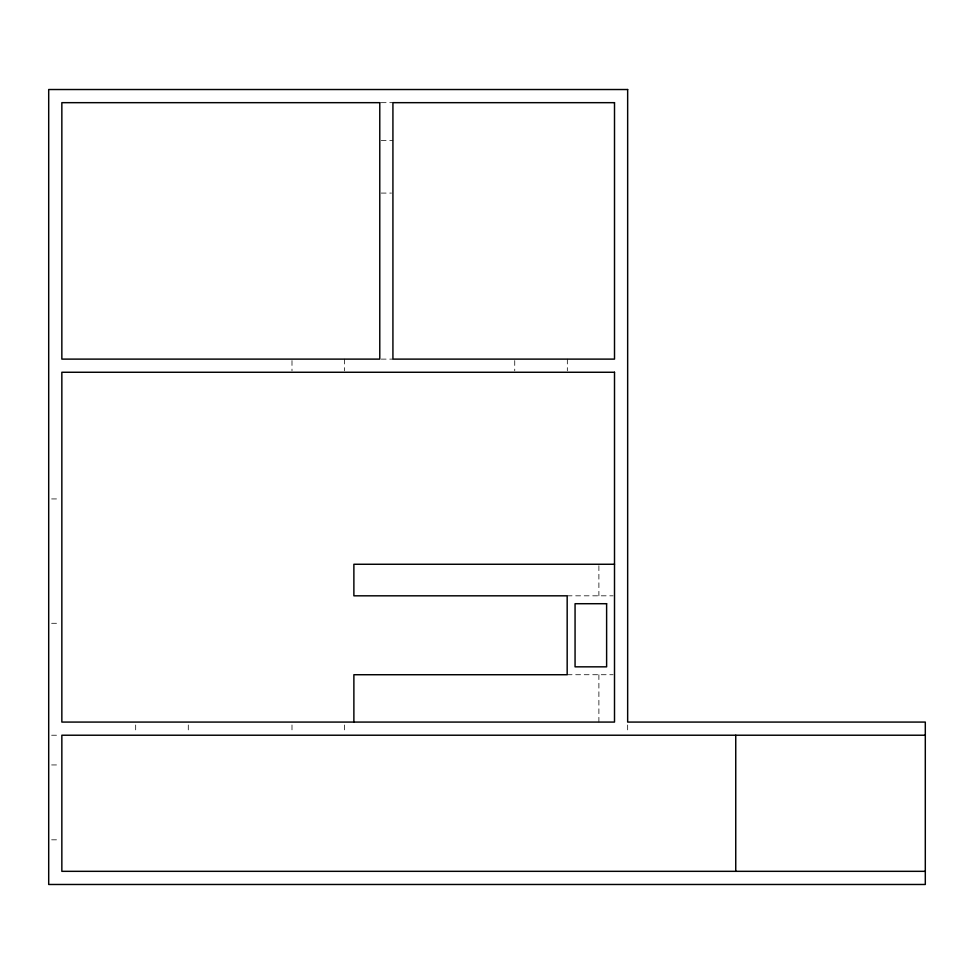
<?xml version="1.0" encoding="UTF-8"?>
<svg xmlns="http://www.w3.org/2000/svg" width="974" height="974" viewBox="0 0 974 974"><rect width="100%" height="100%" fill="white"/><g stroke="black" fill="none" stroke-linecap="round" stroke-linejoin="round"><path stroke-width="0.73" stroke-dasharray="4.87 3.65" d="M381.236 102.672L392.924 102.672M381.236 140.475L392.924 140.475M381.236 193.083L391.463 193.083M381.236 359.114L392.924 359.114M51.622 498.932L58.927 498.932M567.172 595.82L613.096 595.82M51.622 623.287L58.927 623.287M567.172 674.726L613.096 674.726M51.622 735.224L58.927 735.224M51.622 764.943L58.927 764.943M51.622 839.819L58.927 839.819M627.658 724.997L627.658 732.302M598.888 565.76L598.888 595.82M598.888 674.726L598.888 722.075M567.331 359.114L567.331 370.802M514.735 360.575L514.735 370.802M344.589 359.114L344.589 370.802M344.589 724.997L344.589 732.302M291.993 360.575L291.993 370.802M291.993 724.997L291.993 732.302M188.286 724.997L188.286 732.302M135.678 724.997L135.678 732.302"/><path stroke-width="1.46" d="M614.509 564.263L353.879 564.263L353.879 595.82L567.172 595.82L567.172 674.726L353.879 674.726L353.879 722.075M925.3 735.224L61.849 735.224L61.849 871.328L925.3 871.328M735.747 735.224L735.747 871.328M627.658 89.523L48.7 89.523L48.7 884.477L925.3 884.477L925.3 722.075L627.658 722.075L627.658 89.523M379.775 102.672L61.849 102.672L61.849 359.114L379.775 359.114L379.775 102.672M614.509 102.672L392.924 102.672L392.924 359.114L614.509 359.114L614.509 102.672M614.509 372.263L61.849 372.263L61.849 722.075L614.509 722.075L614.509 372.263M606.619 603.71L575.062 603.71L575.062 666.837L606.619 666.837L606.619 603.71"/></g></svg>
